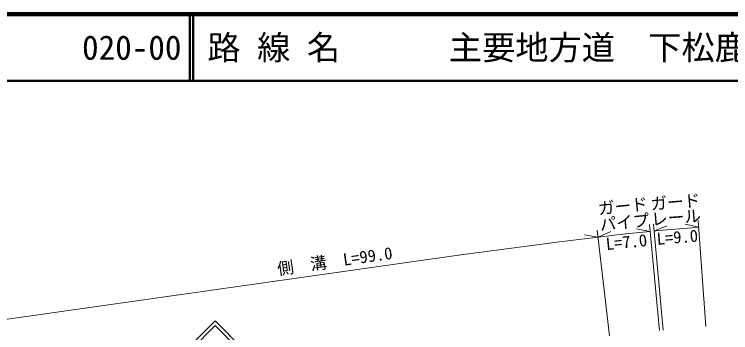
# Model space of a CAD drawing. Units: millimetres at full size, sheet at 1:1000; details may follow other scales. Extents: x 40000 to 680000, y 20000 to 380000.
# Drawn here: x 151326 to 259144, y 332088 to 380000 of the extents above; entities that cross this region are included whole.
import ezdxf
from ezdxf.enums import TextEntityAlignment as Align

# ---------------------------------------------------------------- set-up
doc = ezdxf.new("R2010")
doc.units = ezdxf.units.MM
doc.header["$LTSCALE"] = 1000
for name, color, linetype, lineweight in [('M-STR-HTXT', 7, 'Continuous', 13), ('M-STR-STRC', 7, 'Continuous', 13), ('M-TTL', 2, 'Continuous', 140), ('M-TTL-LINE', 7, 'Continuous', 50)]:
    doc.layers.add(name, color=color, linetype=linetype, lineweight=lineweight)
doc.layers.add('M-TTL-TXT', color=7, linetype='Continuous')
doc.styles.add('ＭＳ ゴシック', font='')
doc.styles.get('ＭＳ ゴシック').set_extended_font_data('MS Gothic')

msp = doc.modelspace()

# ---------------------------------------------------------------- linework, layer by layer
at = {"layer": 'M-STR-HTXT'}
for p, q in [((248426, 332424), (246905, 348352)), ((248997, 332478), (247505, 348408)), ((254327, 347942), (252291, 348403)), ((255395, 333008), (254254, 348967)), ((240909, 331626), (239062, 347519)), ((239183, 346475), (241103, 347295)), ((247005, 347312), (244955, 347709)), ((247602, 347372), (249532, 348169)), ((239183, 346475), (237126, 346831)), ((139836, 332658), (218537, 343786))]:
    msp.add_line(p, q, dxfattribs=at)
for points in [[(239183, 346475), (243336, 346943), (247005, 347312)], [(247602, 347372), (248311, 347443), (253293, 347871), (254327, 347942)], [(218537, 343786), (223491, 344465), (228446, 345132), (233405, 345776), (239183, 346475)]]:
    msp.add_lwpolyline(points, dxfattribs=at)
at = {"layer": 'M-STR-STRC'}
for p, q in [((181537, 333856), (176940, 329259)), ((186133, 329259), (181537, 333856)), ((181537, 333148), (177648, 329259)), ((185426, 329259), (181537, 333148))]:
    msp.add_line(p, q, dxfattribs=at)
at = {"layer": 'M-TTL'}
msp.add_line((680000, 380000), (40000, 380000), dxfattribs=at)
at = {"layer": 'M-TTL-LINE'}
for p, q in [((177750, 380000), (177750, 370000)), ((178250, 380000), (178250, 370000)), ((40000, 370000), (680000, 370000))]:
    msp.add_line(p, q, dxfattribs=at)

# ---------------------------------------------------------------- texts
at = {"layer": 'M-STR-HTXT', "style": 'ＭＳ ゴシック'}
for s, rotation, p in [('ガード', 4.605, (250936, 350302)), ('ガード', 5.737, (243056, 349676)), ('レール', 4.604, (251036, 347978)), ('パイプ', 5.737, (243306, 347242)), ('側\u3000溝\u3000L=99.0', 8.048, (199765, 341435))]:
    msp.add_text(s, height=1833, rotation=rotation, dxfattribs=at).set_placement(p, align=Align.BOTTOM_CENTER)
for s, rotation, p in [('L=9.0', 4.608, (251041, 347376)), ('L=7.0', 5.737, (243366, 346645))]:
    msp.add_text(s, height=1833, rotation=rotation, dxfattribs=at).set_placement(p, align=Align.TOP_CENTER)
at = {"layer": 'M-TTL-TXT', "style": 'ＭＳ ゴシック'}
for s, p in [('路 線 名', (180380, 375000)), ('主要地方道\u3000下松鹿野線', (216734, 375000)), ('020-00', (161521, 375000))]:
    msp.add_text(s, height=3666, dxfattribs=at).set_placement(p, align=Align.MIDDLE_LEFT)

doc.saveas('drawing.dxf')
